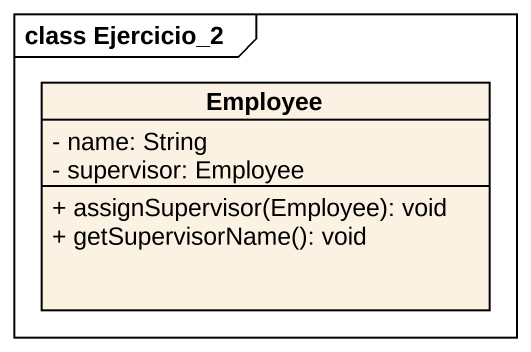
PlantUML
@startuml
mainframe class Ejercicio_2
hide circle
hide empty members
skinparam classAttributeIconSize 0
class Employee {
  - name: String
  - supervisor: Employee
  + assignSupervisor(Employee): void
  + getSupervisorName(): void
}
@enduml
